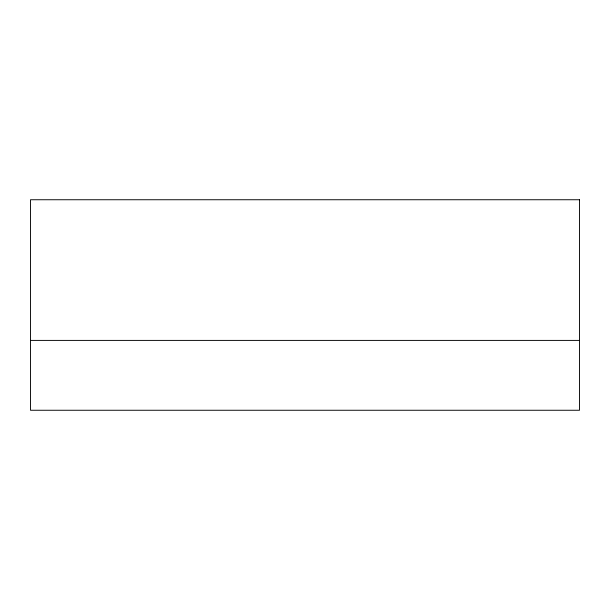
<?xml version="1.0" encoding="UTF-8"?>
<svg xmlns="http://www.w3.org/2000/svg" width="610" height="610" viewBox="0 0 610 610"><rect width="100%" height="100%" fill="white"/><g stroke="black" fill="none" stroke-linecap="round" stroke-linejoin="round"><path stroke-width="0.91" d="M30.5 340.403L579.5 340.403M579.5 199.744L30.5 199.744L30.5 410.255L579.5 410.255L579.5 199.744"/></g></svg>
